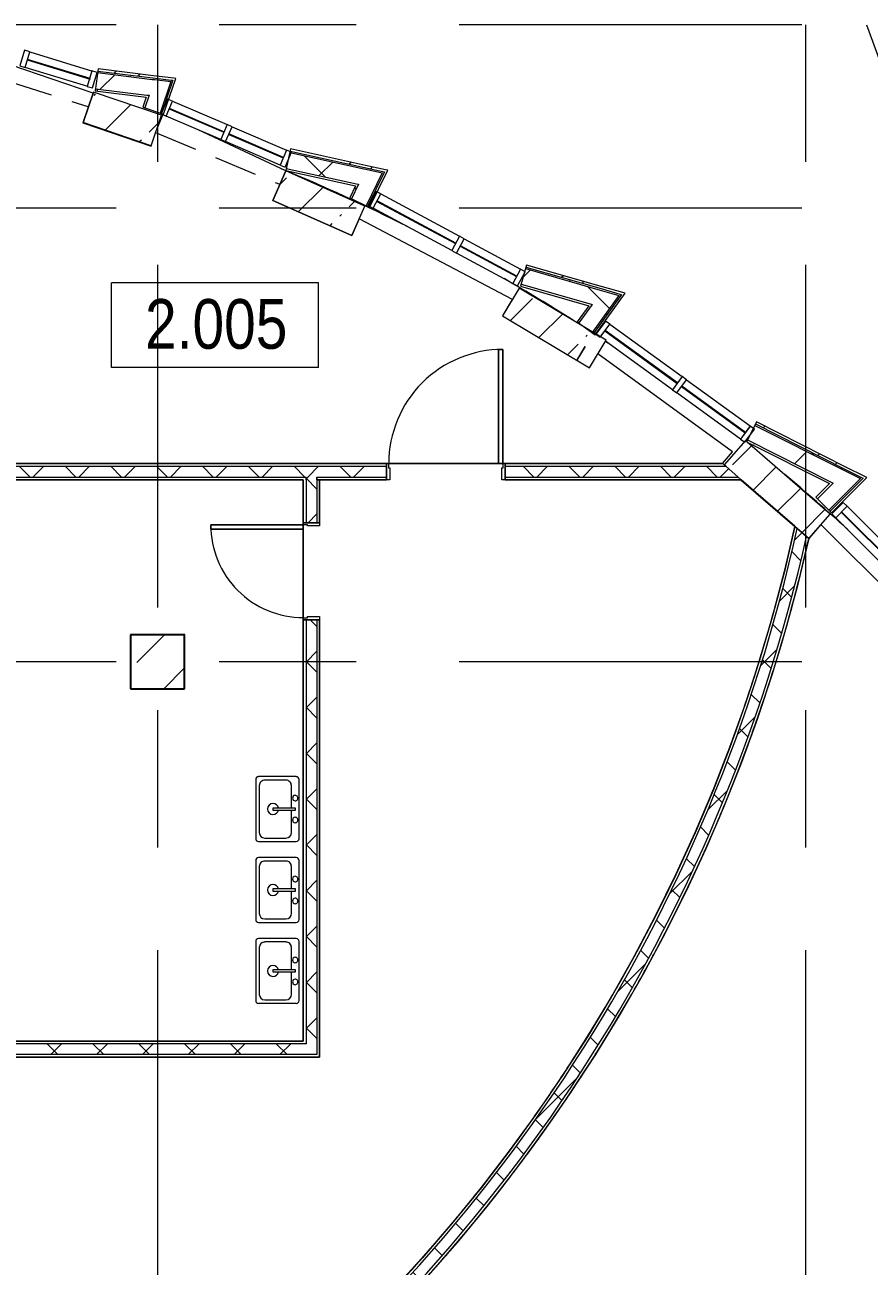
# Model space of a CAD drawing. Header units: millimetres. Extents: x 48966 to 155647, y -43515 to 30475.
# Drawn here: x 121702 to 129522, y 13917 to 25417 of the extents above; entities that cross this region are included whole.
import ezdxf

# ---------------------------------------------------------------- set-up
doc = ezdxf.new("R2010")
doc.units = ezdxf.units.MM
doc.linetypes.add('IMPORT-01 Штриховая _2 мм_', pattern=[600, 400, -200])
doc.linetypes.add('Осевые', pattern=[6350, 1270, -952.5, 3175, -952.5])
for name, color, linetype, lineweight in [('_Разделитель помещений_', 7, 'IMPORT-01 Штриховая _2 мм_', 9), ('Двери', 7, 'Continuous', 9), ('Импосты витража', 7, 'Continuous', 9), ('Импосты витража-1', 7, 'Continuous', 18), ('Каркас_Импост', 7, 'Continuous', 9), ('Колонны', 7, 'Continuous', 9), ('Колонны-1', 7, 'Continuous', 25), ('Марки помещений', 7, 'Continuous', 9), ('Общие ребра', 7, 'Continuous', 9), ('Оси-2', 7, 'Осевые', 9), ('Панель', 7, 'Continuous', 9), ('Перекрытия', 7, 'Continuous', 9), ('Сантехнические приборы', 7, 'Continuous', 9), ('Стены-1', 7, 'Continuous', 18), ('Штриховка разреза-2', 7, 'Continuous', 9)]:
    doc.layers.add(name, color=color, linetype=linetype, lineweight=lineweight)
doc.styles.add('Arial Narrow_1', font='Arial Narrow.ttf', dxfattribs={"height": 460})
pattern_1 = [(45, (0, 0), (-212.132, 212.132), []), (135, (0, 0), (-212.132, -212.132), [])]
pattern_2 = [(45, (0, 0), (-502.8943, 502.8943), []), (45, (0, 762), (-502.8943, 502.8943), [])]
pattern_3 = [(0, (0, 0), (812.8, 203.2), [67.056, -542.544, 67.056, -542.544, -3251.2]), (0, (0, 0), (812.8, 203.2), [-1219.2, 67.056, -1152.144, 67.056, -542.544, -1422.4]), (0, (0, 0), (812.8, 203.2), [-3048, 67.056, -339.344, 67.056, -948.944]), (120, (304.8, 101.6), (-582.37636, 602.30545), [67.056, -542.544, 67.056, -542.544, -3251.2]), (120, (304.8, 101.6), (-582.37636, 602.30545), [-1219.2, 67.056, -1152.144, 67.056, -542.544, -1422.4]), (120, (304.8, 101.6), (-582.37636, 602.30545), [-3048, 67.056, -339.344, 67.056, -948.944]), (240, (406.4, 508), (-230.42364, -805.50545), [67.056, -542.544, 67.056, -542.544, -3251.2]), (240, (406.4, 508), (-230.42364, -805.50545), [-1219.2, 67.056, -1152.144, 67.056, -542.544, -1422.4]), (240, (406.4, 508), (-230.42364, -805.50545), [-3048, 67.056, -339.344, 67.056, -948.944])]
pattern_4 = [(45, (0, 0), (-707.107, 707.107), []), (135, (0, 0), (-707.107, -707.107), [])]
pattern_5 = [(45, (0, 0), (-424.264, 424.264), [600, -100, 20, -100]), (45, (0, 424), (-424.264, 424.264), [])]

# ---------------------------------------------------------------- blocks, each defined once
blk = doc.blocks.new('Колонна 66 - Колонна 40-55-770982-План 2-го этажа на отм_ 0_000')
at = {"layer": 'Колонны'}
h = blk.add_hatch(dxfattribs=at)
h.set_pattern_fill('FP_4', color=256, style=0, pattern_type=2)
h.set_pattern_definition([(45, (0, 0), (-493.914, 493.914), []), (45, (493.9, 0), (-493.914, 493.914), [873.125, -174.625, 6.706, -167.919])])
h.paths.add_polyline_path([(122682, 19267), (123182, 19267), (123182, 19767), (122682, 19767)], flags=0)
at = {"layer": 'Колонны-1'}
for p, q in [((123182, 19767), (122682, 19767)), ((122682, 19767), (122682, 19267)), ((123182, 19267), (123182, 19767)), ((122682, 19267), (123182, 19267))]:
    blk.add_line(p, q, dxfattribs=at)
blk = doc.blocks.new('Прямоугольный импост - Прямоугольный черный-8339248-План 2-го этажа на отм_ 0_000')
at = {"layer": 'Импосты витража-1'}
for p, q in [((-50, 75), (0, 75)), ((-50, -75), (-50, 75)), ((0, 75), (0, -75)), ((0, -75), (-50, -75))]:
    blk.add_line(p, q, dxfattribs=at)
blk = doc.blocks.new('Прямоугольный импост - Прямоугольный черный-8339210-План 2-го этажа на отм_ 0_000')
at = {"layer": 'Импосты витража-1'}
for p, q in [((0, 75), (-50, 75)), ((-50, 75), (-50, -75)), ((0, -75), (0, 75)), ((-50, -75), (0, -75))]:
    blk.add_line(p, q, dxfattribs=at)
blk = doc.blocks.new('Прямоугольный импост - Прямоугольный черный-8339306-План 2-го этажа на отм_ 0_000')
at = {"layer": 'Импосты витража'}
for p, q in [((127035, 22526), (127120, 22644)), ((127120, 22644), (127789, 22158)), ((127701, 22036), (127081, 22487)), ((127789, 22158), (127701, 22036))]:
    blk.add_line(p, q, dxfattribs=at)
blk = doc.blocks.new('Прямоугольный импост - Прямоугольный черный-8339318-План 2-го этажа на отм_ 0_000')
at = {"layer": 'Импосты витража'}
for p, q in [((127742, 22007), (127830, 22128)), ((127830, 22128), (128419, 21701)), ((128331, 21579), (127742, 22007)), ((128419, 21701), (128331, 21579))]:
    blk.add_line(p, q, dxfattribs=at)
blk = doc.blocks.new('Прямоугольный импост - Прямоугольный черный-8339176-План 2-го этажа на отм_ 0_000')
at = {"layer": 'Импосты витража-1'}
for p, q in [((-25, 75), (25, 75)), ((-25, -75), (-25, 75)), ((25, 75), (25, -75)), ((25, -75), (-25, -75))]:
    blk.add_line(p, q, dxfattribs=at)
blk = doc.blocks.new('Прямоугольный импост - Прямоугольный черный-V1-План 2-го этажа на отм_ 0_000')
at = {"layer": 'Импосты витража'}
for p, q in [((124928, 23718), (124999, 23850)), ((124999, 23850), (125727, 23458)), ((125656, 23326), (124928, 23718)), ((125727, 23458), (125656, 23326))]:
    blk.add_line(p, q, dxfattribs=at)
blk = doc.blocks.new('Прямоугольный импост - Прямоугольный черный-8339329-План 2-го этажа на отм_ 0_000')
at = {"layer": 'Импосты витража'}
for p, q in [((125700, 23303), (125771, 23435)), ((125771, 23435), (126294, 23154)), ((126223, 23022), (125700, 23303)), ((126294, 23154), (126223, 23022))]:
    blk.add_line(p, q, dxfattribs=at)
blk = doc.blocks.new('Прямоугольный импост - Прямоугольный черный-8339340-План 2-го этажа на отм_ 0_000')
at = {"layer": 'Импосты витража-1'}
for p, q in [((-50, 75), (0, 75)), ((-50, -75), (-50, 75)), ((0, 75), (0, -75)), ((0, -75), (-50, -75))]:
    blk.add_line(p, q, dxfattribs=at)
blk = doc.blocks.new('Прямоугольный импост - Прямоугольный черный-8339331-План 2-го этажа на отм_ 0_000')
at = {"layer": 'Импосты витража'}
for p, q in [((123011, 24572), (123070, 24710)), ((123070, 24710), (123575, 24493)), ((123516, 24355), (123011, 24572)), ((123575, 24493), (123516, 24355))]:
    blk.add_line(p, q, dxfattribs=at)
blk = doc.blocks.new('Прямоугольный импост - Прямоугольный черный-V2-План 2-го этажа на отм_ 0_000')
at = {"layer": 'Импосты витража'}
for p, q in [((123562, 24335), (123621, 24473)), ((123621, 24473), (124127, 24256)), ((124067, 24118), (123562, 24335))]:
    blk.add_line(p, q, dxfattribs=at)
blk = doc.blocks.new('Прямоугольный импост - Прямоугольный черный-V3-План 2-го этажа на отм_ 0_000')
at = {"layer": 'Импосты витража'}
for p, q in [((121704, 25023), (121748, 25167)), ((121748, 25167), (122329, 24989)), ((122286, 24845), (121704, 25023))]:
    blk.add_line(p, q, dxfattribs=at)
blk = doc.blocks.new('Дверь - Однопольная - ДВ11_21х9-6240617-План 2-го этажа на отм_ 0_000')
at = {"layer": 'Двери'}
for p, q in [((-429, -75), (-389, -75)), ((-429, -933), (-429, -75)), ((-389, -75), (-389, -933)), ((-389, -933), (-429, -933))]:
    blk.add_line(p, q, dxfattribs=at)
blk.add_arc((-429, -75), 858, 270, 0, dxfattribs=at)
at = {"layer": 'Каркас_Импост'}
for p, q in [((-450, 75), (-420, 75)), ((-450, -75), (-450, 75)), ((-420, 75), (-420, -35)), ((420, 75), (450, 75)), ((420, -35), (420, 75)), ((450, 75), (450, -75)), ((-430, -75), (-450, -75)), ((-430, -35), (-430, -75)), ((-420, -35), (-430, -35)), ((430, -35), (420, -35)), ((430, -75), (430, -35)), ((450, -75), (430, -75))]:
    blk.add_line(p, q, dxfattribs=at)
at = {"layer": 'Панель'}
for p, q in [((-389, -75), (-429, -75)), ((-429, -75), (-429, -933)), ((-389, -933), (-389, -75)), ((-429, -933), (-389, -933))]:
    blk.add_line(p, q, dxfattribs=at)
blk = doc.blocks.new('Дверь - Однопольная - ДВ2__21х11-6251167-План 2-го этажа на отм_ 0_000')
at = {"layer": 'Двери'}
for p, q in [((-529, -75), (-489, -75)), ((-529, -1133), (-529, -75)), ((-489, -75), (-489, -1133)), ((-489, -1133), (-529, -1133))]:
    blk.add_line(p, q, dxfattribs=at)
blk.add_arc((-529, -75), 1058, 270, 0, dxfattribs=at)
at = {"layer": 'Каркас_Импост'}
for p, q in [((-550, 75), (-520, 75)), ((-550, -75), (-550, 75)), ((-520, 75), (-520, -35)), ((520, 75), (550, 75)), ((520, -35), (520, 75)), ((550, 75), (550, -75)), ((-530, -75), (-550, -75)), ((-530, -35), (-530, -75)), ((-520, -35), (-530, -35)), ((530, -35), (520, -35)), ((530, -75), (530, -35)), ((550, -75), (530, -75))]:
    blk.add_line(p, q, dxfattribs=at)
at = {"layer": 'Панель'}
for p, q in [((-489, -75), (-529, -75)), ((-529, -75), (-529, -1133)), ((-489, -1133), (-489, -75)), ((-529, -1133), (-489, -1133))]:
    blk.add_line(p, q, dxfattribs=at)
blk = doc.blocks.new('Раковина-Одиночная-2D - 600 x 400 мм-5036550-План 2-го этажа на отм_ 0_000')
at = {"layer": 'Сантехнические приборы'}
for p, q in [((32, 490), (32, 140)), ((32, 490), (32, 140)), ((606, 515), (57, 515)), ((606, 515), (57, 515)), ((549, 483), (114, 483)), ((632, 140), (632, 490)), ((632, 140), (632, 490)), ((63, 432), (63, 236)), ((341, 356), (322, 356)), ((322, 356), (322, 147)), ((341, 147), (341, 356)), ((600, 236), (600, 432)), ((57, 115), (606, 115)), ((57, 115), (606, 115)), ((114, 185), (322, 185)), ((322, 147), (341, 147)), ((341, 185), (549, 185)), ((132, 75), (692, 75))]:
    blk.add_line(p, q, dxfattribs=at)
for centre, radius, start, end in [((57, 490), 25.4, 90, 180), ((57, 490), 25.4, 90, 180), ((114, 432), 50.8, 90, 180), ((549, 432), 50.8, 360, 90), ((606, 490), 25.4, 0, 90), ((606, 490), 25.4, 360, 90), ((332, 356), 50.8, 360, 180), ((332, 356), 50.8, 180, 259.1931), ((332, 356), 50.8, 280.8069, 0), ((114, 236), 50.8, 180, 270), ((549, 236), 50.8, 270, 0), ((57, 140), 25.4, 180, 270), ((57, 140), 25.4, 180, 270), ((230, 150), 25.4, 360, 180), ((230, 150), 25.4, 180, 360), ((433, 150), 25.4, 360, 180), ((433, 150), 25.4, 180, 360), ((606, 140), 25.4, 270, 360), ((606, 140), 25.4, 270, 0)]:
    blk.add_arc(centre, radius, start, end, dxfattribs=at)
blk = doc.blocks.new('Марка помещения_Р - Марка помещения-4575829-План 2-го этажа на отм_ 0_000')
at = {"layer": 'Марки помещений'}
for p, q in [((-4.79375, -1.95625), (-4.79375, 1.95625)), ((4.79375, 1.95625), (-4.79375, 1.95625)), ((4.79375, -1.95625), (4.79375, 1.95625)), ((4.79375, -1.95625), (-4.79375, -1.95625))]:
    blk.add_line(p, q, dxfattribs=at)

msp = doc.modelspace()

# ---------------------------------------------------------------- hatches: boundary and pattern name
at = {"layer": 'Штриховка разреза-2'}
h = msp.add_hatch(dxfattribs=at)
h.set_pattern_fill('FP_33', color=256, style=0, pattern_type=2)
h.set_pattern_definition(pattern_4)
h.paths.add_polyline_path([(122852.4, 24764.3), (122901.8, 24909.4), (122375.7, 24974), (122357.5, 24825.1), (122832.1, 24766.8)], flags=0)
h = msp.add_hatch(dxfattribs=at)
h.set_pattern_fill('FP_32', color=256, style=0, pattern_type=2)
h.set_pattern_definition(pattern_3)
h.paths.add_polyline_path([(123053.9, 24890.7), (123058.9, 24905.2), (122377.6, 24988.9), (122375.7, 24974), (122901.8, 24909.4)], flags=0)
h = msp.add_hatch(dxfattribs=at)
h.set_pattern_fill('FP_2', color=256, style=0, pattern_type=2)
h.set_pattern_definition(pattern_2)
h.paths.add_polyline_path([(123074.1, 24903.4), (123080.7, 24922.7), (122380, 25008.7), (122377.6, 24988.9), (123058.9, 24905.2)], flags=0)
h = msp.add_hatch(dxfattribs=at)
h.set_pattern_fill('FP_1', color=256, style=0, pattern_type=2)
h.set_pattern_definition(pattern_5)
h.paths.add_polyline_path([(122871.2, 24296.8), (122967.9, 24580.8), (122339.6, 24794.8), (122242.9, 24510.9)], flags=0)
h = msp.add_hatch(dxfattribs=at)
h.set_pattern_fill('FP_32', color=256, style=0, pattern_type=2)
h.set_pattern_definition(pattern_3)
h.paths.add_polyline_path([(122825.5, 24747.5), (122832.1, 24766.8), (122357.5, 24825.1), (122355, 24805.3)], flags=0)
h = msp.add_hatch(dxfattribs=at)
h.set_pattern_fill('FP_2', color=256, style=0, pattern_type=2)
h.set_pattern_definition(pattern_2)
h.paths.add_polyline_path([(125034.2, 24055.9), (125043.2, 24074.4), (124163.6, 24267.6), (124159.3, 24248), (125019.1, 24059.2)], flags=0)
h = msp.add_hatch(dxfattribs=at)
h.set_pattern_fill('FP_33', color=256, style=0, pattern_type=2)
h.set_pattern_definition(pattern_4)
h.paths.add_polyline_path([(124793.9, 23939.7), (124861.6, 24078.4), (124156.1, 24233.4), (124123.9, 24086.9), (124773.8, 23944.1)], flags=0)
h = msp.add_hatch(dxfattribs=at)
h.set_pattern_fill('FP_1', color=256, style=0, pattern_type=2)
h.set_pattern_definition(pattern_5)
h.paths.add_polyline_path([(124729.3, 23464.4), (124851.3, 23738.5), (124120.5, 24063.9), (123998.5, 23789.8)], flags=0)
h = msp.add_hatch(dxfattribs=at)
h.set_pattern_fill('FP_32', color=256, style=0, pattern_type=2)
h.set_pattern_definition(pattern_3)
h.paths.add_polyline_path([(124728.9, 23806.4), (124793.9, 23939.7), (124773.8, 23944.1), (124710.9, 23815.1)], flags=0)
h = msp.add_hatch(dxfattribs=at)
h.set_pattern_fill('FP_33', color=256, style=0, pattern_type=2)
h.set_pattern_definition(pattern_4)
h.paths.add_polyline_path([(126957.7, 22825.1), (127051.5, 22954.2), (126339.1, 23158.5), (126297.8, 23014.3), (126937.2, 22831)], flags=0)
h = msp.add_hatch(dxfattribs=at)
h.set_pattern_fill('FP_32', color=256, style=0, pattern_type=2)
h.set_pattern_definition(pattern_3)
h.paths.add_polyline_path([(127204.9, 22910.2), (127214.3, 22923.1), (126343.3, 23172.9), (126339.1, 23158.5), (127091, 22942.9)], flags=0)
h = msp.add_hatch(dxfattribs=at)
h.set_pattern_fill('FP_2', color=256, style=0, pattern_type=2)
h.set_pattern_definition(pattern_2)
h.paths.add_polyline_path([(127229.7, 22918.7), (127242.2, 22936), (126348.8, 23192.1), (126343.3, 23172.9), (127214.3, 22923.1)], flags=0)
h = msp.add_hatch(dxfattribs=at)
h.set_pattern_fill('FP_1', color=256, style=0, pattern_type=2)
h.set_pattern_definition(pattern_5)
h.paths.add_polyline_path([(126931.4, 22238.6), (127085.9, 22495.7), (126282, 22978.7), (126127.5, 22721.6), (126827.3, 22301.1)], flags=0)
h = msp.add_hatch(dxfattribs=at)
h.set_pattern_fill('FP_33', color=256, style=0, pattern_type=2)
h.set_pattern_definition(pattern_4)
h.paths.add_polyline_path([(126955.7, 22567.1), (127204.9, 22910.2), (127051.5, 22954.2), (126834.3, 22655.3)], flags=0)
h = msp.add_hatch(dxfattribs=at)
h.set_pattern_fill('FP_2', color=256, style=0, pattern_type=2)
h.set_pattern_definition(pattern_2)
h.paths.add_polyline_path([(129465.9, 21216.8), (129480.8, 21231.7), (128479.5, 21737.8), (128470.5, 21719.9), (129451.8, 21223.9)], flags=0)
h = msp.add_hatch(dxfattribs=at)
h.set_pattern_fill('FP_33', color=256, style=0, pattern_type=2)
h.set_pattern_definition(pattern_4)
h.paths.add_polyline_path([(129188.1, 21172.3), (129299.8, 21284), (128463.7, 21706.5), (128396.1, 21572.7), (129169.3, 21181.8)], flags=0)
h = msp.add_hatch(dxfattribs=at)
h.set_pattern_fill('FP_32', color=256, style=0, pattern_type=2)
h.set_pattern_definition(pattern_3)
h.paths.add_polyline_path([(129440.7, 21212.8), (129451.8, 21223.9), (128470.5, 21719.9), (128463.7, 21706.5), (129299.8, 21284)], flags=0)
h = msp.add_hatch(dxfattribs=at)
h.set_pattern_fill('FP_1', color=256, style=0, pattern_type=2)
h.set_pattern_definition(pattern_5)
h.paths.add_polyline_path([(128963.5, 20658.3), (129160.3, 20884.7), (128375.5, 21566.9), (128178.7, 21340.5), (128738.8, 20853.6)], flags=0)
h = msp.add_hatch(dxfattribs=at)
h.set_pattern_fill('FP_32', color=256, style=0, pattern_type=2)
h.set_pattern_definition(pattern_3)
h.paths.add_polyline_path([(129154.4, 21167), (129169.3, 21181.8), (128396.1, 21572.7), (128387.8, 21556.2), (128392.7, 21552), (128738.8, 21377.1)], flags=0)
h = msp.add_hatch(dxfattribs=at)
h.set_pattern_fill('FP_3', color=256, style=0, pattern_type=2)
h.set_pattern_definition(pattern_1)
h.paths.add_polyline_path([(128309.1, 21227.1), (128194.1, 21327.1), (126151.6, 21327.1), (126151.6, 21227.1), (127091, 21227.1)], flags=0)
h.paths.add_polyline_path([(120431.6, 21227.1), (125051.6, 21227.1), (125051.6, 21327.1), (120344.1, 21327.1), (120344.1, 21227.1)], flags=0)
h = msp.add_hatch(dxfattribs=at)
h.set_pattern_fill('FP_3', color=256, style=0, pattern_type=2)
h.set_pattern_definition(pattern_1)
h.paths.add_polyline_path([(124306.6, 15977.1), (124406.6, 15977.1), (124406.6, 19904.7), (124306.6, 19904.7), (124306.6, 16002.1)], flags=0)
h.paths.add_polyline_path([(124406.6, 20804.7), (124406.6, 21227.1), (124306.6, 21227.1), (124306.6, 20804.7)], flags=0)
h = msp.add_hatch(dxfattribs=at)
h.set_pattern_fill('FP_3', color=256, style=0, pattern_type=2)
h.set_pattern_definition(pattern_1)
h.paths.add_polyline_path([(123167.5, 11797.8), (123511.5, 12060.3), (123847.8, 12332.6), (124176.3, 12614.4), (124496.6, 12905.4), (124808.5, 13205.4), (125111.7, 13514.2), (125443.3, 13874.2), (125717, 14188.6), (125966.7, 14490.7), (126267.1, 14878.8), (126489, 15180.8), (126735.2, 15536.7), (126971.1, 15899.5), (127196.6, 16268.8), (127411.5, 16644.5), (127645.4, 17085.9), (127808.7, 17413.4), (127990.7, 17806), (128177.8, 18244.9), (128320.8, 18606), (128468.6, 19012.8), (128604.7, 19423.6), (128738.8, 19874.1), (128841.5, 20256), (128942.1, 20676.9), (128856.2, 20751.5), (128738.8, 20261), (128646.4, 19913.3), (128523.6, 19499.1), (128388.9, 19088.5), (128242.6, 18682), (128069.7, 18244.9), (127914.9, 17881.6), (127734.5, 17489.9), (127533.7, 17085.9), (127339.7, 16721.3), (127091, 16288.3), (126901.5, 15976.6), (126666.6, 15614), (126421.4, 15258.2), (126166.1, 14909.6), (125900.9, 14568.5), (125585.4, 14188.6), (125341.8, 13909.8), (125048.3, 13592.7), (124745.8, 13284.1), (124434.6, 12984.4), (124115, 12693.7), (123787.1, 12412.2), (123451.4, 12140.3), (123107.9, 11878.1), (123113.4, 11870.7)], flags=0)
h = msp.add_hatch(dxfattribs=at)
h.set_pattern_fill('FP_3', color=256, style=0, pattern_type=2)
h.set_pattern_definition(pattern_1)
h.paths.add_polyline_path([(123795.5, 15877.1), (124406.6, 15877.1), (124406.6, 15977.1), (114081.6, 15977.1), (114081.6, 15877.1), (122147.8, 15877.1)], flags=0)
h.paths.add_polyline_path([(113181.6, 15877.1), (113181.6, 15977.1), (112396.6, 15977.1), (112396.6, 15877.1)], flags=0)
h.paths.add_polyline_path([(110613.6, 15877.1), (111296.6, 15877.1), (111296.6, 15977.1), (109857.6, 15977.1), (109857.6, 15877.1)], flags=0)
h.paths.add_polyline_path([(108757.6, 15877.1), (108757.6, 15977.1), (108482.6, 15977.1), (108482.6, 15877.1)], flags=0)

# ---------------------------------------------------------------- linework, layer by layer
at = {"layer": '_Разделитель помещений_'}
for p, q in [((120993.8, 25070.3), (122285.3, 24661.4)), ((122913.3, 24420.4), (124064.1, 23939.7))]:
    msp.add_line(p, q, dxfattribs=at)
at = {"layer": 'Общие ребра'}
for p, q in [((122375.7, 24974), (122881.5, 24911.9)), ((122377.6, 24988.9), (122886.5, 24926.4)), ((122881.5, 24911.9), (122901.8, 24909.4)), ((122886.5, 24926.4), (123058.9, 24905.2)), ((122901.8, 24909.4), (123053.9, 24890.7)), ((123053.9, 24890.7), (122954.9, 24600)), ((123074.1, 24903.4), (122969.1, 24595.2)), ((123058.9, 24905.2), (123074.1, 24903.4)), ((122357.5, 24825.1), (122832.1, 24766.8)), ((122852.4, 24764.3), (122812.9, 24648.4)), ((122832.1, 24766.8), (122852.4, 24764.3)), ((124156.1, 24233.4), (124841.5, 24082.9)), ((124159.3, 24248), (124848.2, 24096.7)), ((124120.5, 24063.9), (123998.5, 23789.8)), ((124123.9, 24086.9), (124773.8, 23944.1)), ((124841.5, 24082.9), (124861.6, 24078.4)), ((124848.2, 24096.7), (125019.1, 24059.2)), ((124861.6, 24078.4), (125012.3, 24045.3)), ((125012.3, 24045.3), (124863.7, 23740.6)), ((125034.2, 24055.9), (124877.2, 23734)), ((125019.1, 24059.2), (125034.2, 24055.9)), ((124793.9, 23939.7), (124728.9, 23806.4)), ((124773.8, 23944.1), (124793.9, 23939.7)), ((123998.5, 23789.8), (124729.3, 23464.4)), ((124729.3, 23464.4), (124851.3, 23738.5)), ((126339.1, 23158.5), (127031, 22960.1)), ((126343.3, 23172.9), (127040.4, 22973)), ((126297.8, 23014.3), (126937.2, 22831)), ((126282, 22978.7), (126127.5, 22721.6)), ((127204.9, 22910.2), (126955.7, 22567.1)), ((127229.7, 22918.7), (126967.8, 22558.3)), ((127031, 22960.1), (127051.5, 22954.2)), ((127040.4, 22973), (127214.3, 22923.1)), ((127051.5, 22954.2), (127204.9, 22910.2)), ((127214.3, 22923.1), (127229.7, 22918.7)), ((126957.7, 22825.1), (126834.3, 22655.3)), ((126937.2, 22831), (126957.7, 22825.1)), ((128463.7, 21706.5), (129281, 21293.5)), ((128470.5, 21719.9), (129292.1, 21304.7)), ((128387.8, 21556.2), (128392.7, 21552)), ((128392.7, 21552), (128387.8, 21556.2)), ((128396.1, 21572.7), (129169.3, 21181.8)), ((120431.6, 21327.1), (125051.6, 21327.1)), ((125051.6, 21352.1), (120433.6, 21352.1)), ((128165.3, 21352.1), (126151.6, 21352.1)), ((126151.6, 21327.1), (128194.1, 21327.1)), ((128194.1, 21327.1), (128178.7, 21340.5)), ((128309.1, 21227.1), (128194.1, 21327.1)), ((129281, 21293.5), (129299.8, 21284)), ((129292.1, 21304.7), (129451.8, 21223.9)), ((129299.8, 21284), (129440.7, 21212.8)), ((120431.6, 21227.1), (124306.6, 21227.1)), ((124281.6, 21202.1), (124281.6, 20804.7)), ((124306.6, 21202.1), (124306.6, 21227.1)), ((124306.6, 21202.1), (124306.6, 21227.1)), ((124306.6, 21202.1), (124306.6, 20804.7)), ((124406.6, 21202.1), (124406.6, 21227.1)), ((124406.6, 21227.1), (124406.6, 21202.1)), ((124406.6, 21227.1), (125051.6, 21227.1)), ((124431.6, 21202.1), (124406.6, 21202.1)), ((124406.6, 21202.1), (124406.6, 20804.7)), ((124406.6, 21202.1), (124431.6, 21202.1)), ((124431.6, 21202.1), (125051.6, 21202.1)), ((124431.6, 20804.7), (124431.6, 21200.1)), ((126151.6, 21227.1), (128309.1, 21227.1)), ((126151.6, 21202.1), (128334.8, 21202.1)), ((128337.9, 21202.1), (128309.1, 21227.1)), ((129188.1, 21172.3), (129042.4, 21026.6)), ((129440.7, 21212.8), (129148.5, 20920.6)), ((129465.9, 21216.8), (129159.1, 20910)), ((129169.3, 21181.8), (129188.1, 21172.3)), ((129451.8, 21223.9), (129465.9, 21216.8)), ((124281.6, 19904.7), (124281.6, 16004.1)), ((124306.6, 19904.7), (124306.6, 16002.1)), ((124406.6, 19904.7), (124406.6, 16002.1)), ((124431.6, 16002.1), (124431.6, 19904.7)), ((124306.6, 16002.1), (124306.6, 15977.1)), ((124406.6, 16002.1), (124406.6, 15977.1)), ((124431.6, 15877.1), (124431.6, 16002.1)), ((124406.6, 15877.1), (114081.6, 15877.1)), ((124306.6, 15977.1), (120419.1, 15977.1)), ((124406.6, 15977.1), (124406.6, 15877.1))]:
    msp.add_line(p, q, dxfattribs=at)
at = {"layer": 'Общие ребра', "flags": 128}
msp.add_lwpolyline([(128834.7, 20770.2), (128737.4, 20354.2), (128628.2, 19941), (128507.4, 19531.2), (128375, 19124.9), (128231.1, 18722.6), (128075.9, 18324.5), (127909.4, 17931), (127731.8, 17542.3), (127543.2, 17158.9), (127343.9, 16780.9), (127133.9, 16408.8), (126913.4, 16042.8), (126682.6, 15683.2), (126441.7, 15330.3), (126190.9, 14984.3), (125930.4, 14645.6), (125660.3, 14314.5), (125381, 13991.2), (125092.6, 13675.9)], dxfattribs=at)
at = {"layer": 'Общие ребра'}
for radius, start, end in [(15077.2, 306.53955, 347.58954), (15052.2, 306.97804, 347.64142), (15177.2, 306.53955, 347.38401)]:
    msp.add_arc((114131.3, 23991.8), radius, start, end, dxfattribs=at)
at = {"layer": 'Оси-2'}
for p, q in [((150171.6, 25417.1), (50565.6, 25417.1)), ((122931.6, 25417.1), (122931.6, -41737.8)), ((128931.6, 25417.1), (128931.6, -41737.8)), ((129498.1, 25417.1), (153940.5, -41737.8)), ((150171.6, 23717.1), (50565.6, 23717.1)), ((150171.6, 19517.1), (50565.6, 19517.1))]:
    msp.add_line(p, q, dxfattribs=at)
at = {"layer": 'Перекрытия'}
for p, q in [((122336.1, 24784.3), (121040.3, 25225.8)), ((122242.9, 24510.9), (122336.1, 24784.3)), ((122861.6, 24300.1), (122242.9, 24510.9)), ((122980.6, 24584.9), (122919.6, 24438.8)), ((122943, 24507.7), (122947.6, 24506.2)), ((124120.5, 24063.9), (123307.1, 24444.6)), ((123998.5, 23789.8), (124120.5, 24063.9)), ((124729.3, 23464.4), (123998.5, 23789.8)), ((124798.3, 23619.4), (124729.3, 23464.4)), ((126218.7, 22873.3), (124798.3, 23619.4)), ((126131.5, 22728.2), (126218.7, 22873.3)), ((127080.9, 22487.1), (127103.3, 22472.3)), ((128257.4, 21461.9), (127009.5, 22368.5)), ((128164.9, 21352.1), (128257.4, 21461.9)), ((120431.6, 21352.1), (128164.9, 21352.1)), ((126151.6, 21352.1), (125051.6, 21352.1)), ((125051.6, 21352.1), (125051.6, 21202.1)), ((126151.6, 21202.1), (126151.6, 21352.1)), ((124281.6, 21202.1), (120116.6, 21202.1)), ((124281.6, 16002.1), (124281.6, 21202.1)), ((125051.6, 21202.1), (124431.6, 21202.1)), ((124431.6, 21202.1), (124431.6, 20804.7)), ((128337.9, 21202.1), (126151.6, 21202.1)), ((128834.7, 20770.2), (128337.9, 21202.1)), ((124431.6, 20804.7), (124281.6, 20804.7)), ((124281.6, 20804.7), (124281.6, 19904.7)), ((129076.1, 20787.8), (128963.5, 20658.3)), ((130361, 19502.9), (129076.1, 20787.8)), ((124281.6, 19904.7), (124431.6, 19904.7)), ((124431.6, 19904.7), (124431.6, 15852.1)), ((122681.6, 19267.1), (122681.6, 19767.1)), ((122681.6, 19767.1), (123181.6, 19767.1)), ((123181.6, 19767.1), (123181.6, 19267.1)), ((123181.6, 19267.1), (122681.6, 19267.1)), ((120431.6, 16002.1), (124281.6, 16002.1)), ((124431.6, 15852.1), (114081.6, 15852.1))]:
    msp.add_line(p, q, dxfattribs=at)
for centre, radius, start, end in [((117110.1, 7363), 18115, 63.31069, 67.3796), ((117110.1, 7363), 18115, 57.73843, 60.09307), ((117110.1, 7363), 18115, 47.60734, 50.05784), ((114131.3, 23991.8), 15052.2, 346.01488, 347.64142), ((114131.3, 23991.8), 15202.2, 345.70123, 347.33311), ((114131.3, 23991.8), 15052.2, 344.38835, 346.01488), ((114131.3, 23991.8), 15202.2, 344.06935, 345.70031), ((114131.3, 23991.8), 15052.2, 342.76181, 344.38835), ((114131.3, 23991.8), 15202.2, 342.43747, 344.06847), ((114131.3, 23991.8), 15052.2, 341.13528, 342.76181), ((114131.3, 23991.8), 15202.2, 340.80559, 342.43417), ((114131.3, 23991.8), 15052.2, 339.50874, 341.13528), ((114131.3, 23991.8), 15202.2, 339.17371, 340.80478), ((114131.3, 23991.8), 15052.2, 337.88221, 339.50874), ((114131.3, 23991.8), 15202.2, 337.54183, 339.17294), ((114131.3, 23991.8), 15052.2, 336.25567, 337.88221), ((114131.3, 23991.8), 15202.2, 335.90995, 337.5411), ((114131.3, 23991.8), 15052.2, 334.62914, 336.25567), ((114131.3, 23991.8), 15202.2, 334.27807, 335.90926), ((114131.3, 23991.8), 15052.2, 333.0026, 334.62914), ((114131.3, 23991.8), 15202.2, 332.64619, 334.27742), ((114131.3, 23991.8), 15052.2, 331.37607, 333.0026), ((114131.3, 23991.8), 15202.2, 331.01431, 332.64557), ((114131.3, 23991.8), 15052.2, 329.74953, 331.37607), ((114131.3, 23991.8), 15202.2, 329.38243, 331.01373), ((114131.3, 23991.8), 15052.2, 328.123, 329.74953), ((114131.3, 23991.8), 15202.2, 327.75055, 329.38189), ((114131.3, 23991.8), 15052.2, 326.49646, 328.123), ((114131.3, 23991.8), 15202.2, 326.11867, 327.75005), ((114131.3, 23991.8), 15052.2, 324.86993, 326.49646), ((114131.3, 23991.8), 15202.2, 324.48679, 326.1182), ((114131.3, 23991.8), 15052.2, 323.24339, 324.86993), ((114131.3, 23991.8), 15202.2, 322.85491, 324.48636), ((114131.3, 23991.8), 15052.2, 321.61686, 323.24339), ((114131.3, 23991.8), 15202.2, 321.22303, 322.85452), ((114131.3, 23991.8), 15052.2, 319.99032, 321.61686), ((114131.3, 23991.8), 15202.2, 319.59115, 321.22268), ((114131.3, 23991.8), 15052.2, 318.36379, 319.99032), ((114131.3, 23991.8), 15202.2, 317.95927, 319.59084), ((114131.3, 23991.8), 15052.2, 316.73725, 318.36379)]:
    msp.add_arc(centre, radius, start, end, dxfattribs=at)
at = {"layer": 'Стены-1'}
for p, q in [((121726.8, 25097.3), (121725.3, 25092.5)), ((121725.3, 25092.5), (122306.8, 24914.8)), ((122308.2, 24919.6), (121726.8, 25097.3)), ((122380, 25008.7), (122355, 24805.3)), ((122893.1, 24945.7), (122380, 25008.7)), ((122306.8, 24914.8), (122308.2, 24919.6)), ((123080.7, 24922.7), (122893.1, 24945.7)), ((122988, 24588.7), (123100.9, 24920.2)), ((123100.9, 24920.2), (123080.7, 24922.7)), ((122339.6, 24794.8), (122242.9, 24510.9)), ((122967.9, 24580.8), (122339.6, 24794.8)), ((122355, 24805.3), (122825.5, 24747.5)), ((122825.5, 24747.5), (122794, 24654.9)), ((122794, 24654.9), (122988, 24588.7)), ((123041.5, 24643.1), (123039.5, 24638.5)), ((123039.5, 24638.5), (123544.8, 24421.3)), ((123546.8, 24425.9), (123041.5, 24643.1)), ((122241, 24511.5), (122240.4, 24509.6)), ((122240.4, 24509.6), (122872.4, 24294.3)), ((122242.9, 24510.9), (122871.2, 24296.8)), ((122871.2, 24296.8), (122242.9, 24510.9)), ((122871.2, 24296.8), (122967.9, 24580.8)), ((123544.8, 24421.3), (123546.8, 24425.9)), ((123592.7, 24406.2), (123590.7, 24401.6)), ((123590.7, 24401.6), (124096, 24184.4)), ((124098, 24188.9), (123592.7, 24406.2)), ((122872.4, 24294.3), (122873.1, 24296.2)), ((124163.6, 24267.6), (124119.6, 24067.3)), ((124857.3, 24115.2), (124163.6, 24267.6)), ((124096, 24184.4), (124098, 24188.9)), ((124119.6, 24067.3), (124764.8, 23925.6)), ((124851.3, 23738.5), (124120.5, 24063.9)), ((125043.2, 24074.4), (124857.3, 24115.2)), ((124895.2, 23725.3), (125063.3, 24070)), ((125063.3, 24070), (125043.2, 24074.4)), ((124764.8, 23925.6), (124710.9, 23815.1)), ((124710.9, 23815.1), (124895.2, 23725.3)), ((124964.4, 23786.1), (124962.1, 23781.7)), ((124962.1, 23781.7), (125690.4, 23390.1)), ((125692.8, 23394.5), (124964.4, 23786.1)), ((125690.4, 23390.1), (125692.8, 23394.5)), ((125736.8, 23370.8), (125734.5, 23366.4)), ((125734.5, 23366.4), (126256.8, 23085.5)), ((126259.2, 23089.9), (125736.8, 23370.8)), ((126348.8, 23192.1), (126292.3, 22995.1)), ((127052.9, 22990.2), (126348.8, 23192.1)), ((126256.8, 23085.5), (126259.2, 23089.9)), ((127085.9, 22495.7), (126282, 22978.7)), ((126292.3, 22995.1), (126924.7, 22813.7)), ((126984, 22546.6), (127262.6, 22930.1)), ((127242.2, 22936), (127052.9, 22990.2)), ((127262.6, 22930.1), (127242.2, 22936)), ((126924.7, 22813.7), (126818.1, 22667)), ((126127.5, 22721.6), (126931.4, 22238.6)), ((126818.1, 22667), (126984, 22546.6)), ((127077.7, 22585.3), (127074.8, 22581.2)), ((127074.8, 22581.2), (127743.8, 22095.1)), ((127746.8, 22099.2), (127077.7, 22585.3)), ((126890.5, 22438.1), (126813.2, 22309.6)), ((126815, 22308.5), (126892.2, 22437.1)), ((126892.2, 22437.1), (126890.5, 22438.1)), ((126931.4, 22238.6), (127085.9, 22495.7)), ((127743.8, 22095.1), (127746.8, 22099.2)), ((127787.2, 22069.8), (127784.3, 22065.7)), ((127784.3, 22065.7), (128373.3, 21637.8)), ((128376.2, 21641.9), (127787.2, 22069.8)), ((128479.5, 21737.8), (128387.8, 21556.2)), ((129307, 21319.5), (128479.5, 21737.8)), ((128373.3, 21637.8), (128376.2, 21641.9)), ((128375.5, 21566.9), (128178.7, 21340.5)), ((128387.8, 21556.2), (128375.5, 21566.9)), ((128392.7, 21552), (129154.4, 21167)), ((129160.3, 20884.7), (128392.7, 21552)), ((125051.6, 21202.1), (125051.6, 21352.1)), ((126151.6, 21352.1), (126151.6, 21202.1)), ((128178.7, 21340.5), (128165.3, 21352.1)), ((129480.8, 21231.7), (129307, 21319.5)), ((120431.6, 21202.1), (124281.6, 21202.1)), ((124431.6, 21200.1), (124431.6, 21202.1)), ((128334.8, 21202.1), (128337.9, 21202.1)), ((128337.9, 21202.1), (128334.8, 21202.1)), ((128337.1, 21200.1), (128832.5, 20769.5)), ((128337.9, 21202.1), (128963.5, 20658.3)), ((128833, 20771.7), (128337.9, 21202.1)), ((129154.4, 21167), (129028.3, 21040.8)), ((129173.2, 20895.8), (129499.6, 21222.2)), ((129499.6, 21222.2), (129480.8, 21231.7)), ((129028.3, 21040.8), (129173.2, 20895.8)), ((128963.5, 20658.3), (129160.3, 20884.7)), ((129267.1, 20905.9), (129263.5, 20902.4)), ((129263.5, 20902.4), (129848.3, 20317.6)), ((129851.8, 20321.1), (129267.1, 20905.9)), ((124281.6, 20804.7), (124431.6, 20804.7)), ((128834.7, 20770.2), (128833, 20771.7)), ((128963.5, 20658.3), (128834.7, 20770.2)), ((128965.4, 20657.6), (128963.5, 20658)), ((124431.6, 19904.7), (124281.6, 19904.7)), ((123183.6, 19769.1), (122679.6, 19769.1)), ((122679.6, 19769.1), (122679.6, 19767.1)), ((122681.6, 19767.1), (123181.6, 19767.1)), ((123183.6, 19767.1), (123183.6, 19769.1)), ((124281.6, 16002.1), (120431.6, 16002.1)), ((124281.6, 16004.1), (124281.6, 16002.1)), ((124431.6, 15852.1), (124431.6, 15877.1)), ((120731.6, 15852.1), (124431.6, 15852.1))]:
    msp.add_line(p, q, dxfattribs=at)
at = {"layer": 'Стены-1', "flags": 128}
for points in [[(128832.5, 20769.5), (128735.1, 20353.6), (128626, 19940.6), (128505.2, 19530.9), (128372.8, 19124.7), (128228.9, 18722.5), (128073.7, 18324.6), (127907.3, 17931.2), (127729.7, 17542.6), (127541.2, 17159.3), (127341.9, 16781.5), (127132, 16409.5), (126911.5, 16043.6), (126680.8, 15684.1), (126440, 15331.3), (126189.3, 14985.5), (125928.8, 14646.9), (125658.9, 14315.8), (125379.6, 13992.6), (125091.3, 13677.4)], [(125423.4, 13810.7), (125708.8, 14136.3), (125984.7, 14470), (126251, 14811.4), (126507.5, 15160.2), (126754, 15516.2), (126990.2, 15879.1), (127216, 16248.5), (127431.2, 16624.2), (127635.6, 17005.9), (127829, 17393.3), (128011.4, 17786), (128182.4, 18183.7), (128342.1, 18586.2), (128490.3, 18993), (128626.8, 19403.9), (128751.6, 19818.5), (128864.5, 20236.5), (128965.4, 20657.6)]]:
    msp.add_lwpolyline(points, dxfattribs=at)
at = {"layer": 'Стены-1'}
for start, end in [(306.5361, 347.33216), (306.53955, 347.33311)]:
    msp.add_arc((114131.3, 23991.8), 15202.2, start, end, dxfattribs=at)

# ---------------------------------------------------------------- block references
at = {"layer": 'Двери'}
for name, p, rotation in [('Дверь - Однопольная - ДВ2__21х11-6251167-План 2-го этажа на отм_ 0_000', (125601.6, 21277.1), 180), ('Дверь - Однопольная - ДВ11_21х9-6240617-План 2-го этажа на отм_ 0_000', (124356.6, 20354.7), 269.9999999999999)]:
    msp.add_blockref(name, p, dxfattribs=dict(at, rotation=rotation))
at = {"layer": 'Импосты витража', "extrusion": (0, 0, -1)}
for name, p, rotation in [('Прямоугольный импост - Прямоугольный черный-8339176-План 2-го этажа на отм_ 0_000', (-121702.2, 25102.2), 197.0000000000001), ('Прямоугольный импост - Прямоугольный черный-8339340-План 2-го этажа на отм_ 0_000', (-122349.9, 24904.2), 197.0000000000001), ('Прямоугольный импост - Прямоугольный черный-8339176-План 2-го этажа на отм_ 0_000', (-123568.7, 24413.7), 203.2615436827193), ('Прямоугольный импост - Прямоугольный черный-8339340-План 2-го этажа на отм_ 0_000', (-124141.6, 24167.5), 203.2615436827193), ('Прямоугольный импост - Прямоугольный черный-8339176-План 2-го этажа на отм_ 0_000', (-125713.6, 23380.4), 208.2673502275995), ('Прямоугольный импост - Прямоугольный черный-8339248-План 2-го этажа на отм_ 0_000', (-126302.1, 23064), 208.2673502275995), ('Прямоугольный импост - Прямоугольный черный-8339176-План 2-го этажа на отм_ 0_000', (-127765.5, 22082.5), 216.0000000000001), ('Прямоугольный импост - Прямоугольный черный-8339248-План 2-го этажа на отм_ 0_000', (-128415.2, 21610.4), 216.0000000000001)]:
    msp.add_blockref(name, p, dxfattribs=dict(at, rotation=rotation))
at = {"layer": 'Импосты витража'}
for name in ['Прямоугольный импост - Прямоугольный черный-V3-План 2-го этажа на отм_ 0_000', 'Прямоугольный импост - Прямоугольный черный-8339331-План 2-го этажа на отм_ 0_000', 'Прямоугольный импост - Прямоугольный черный-V2-План 2-го этажа на отм_ 0_000', 'Прямоугольный импост - Прямоугольный черный-V1-План 2-го этажа на отм_ 0_000', 'Прямоугольный импост - Прямоугольный черный-8339329-План 2-го этажа на отм_ 0_000', 'Прямоугольный импост - Прямоугольный черный-8339306-План 2-го этажа на отм_ 0_000', 'Прямоугольный импост - Прямоугольный черный-8339318-План 2-го этажа на отм_ 0_000']:
    msp.add_blockref(name, (0, 0), dxfattribs=at)
for name, p, rotation in [('Прямоугольный импост - Прямоугольный черный-8339210-План 2-го этажа на отм_ 0_000', (122994.5, 24660.6), 156.7384563172807), ('Прямоугольный импост - Прямоугольный черный-8339210-План 2-го этажа на отм_ 0_000', (124919.2, 23807.6), 151.7326497724005), ('Прямоугольный импост - Прямоугольный черный-8339210-План 2-го этажа на отм_ 0_000', (127035.8, 22612.6), 143.9999999999999), ('Прямоугольный импост - Прямоугольный черный-V1-План 2-го этажа на отм_ 0_000', (2745.6, 34104.9), 343.2673502275991), ('Прямоугольный импост - Прямоугольный черный-8339210-План 2-го этажа на отм_ 0_000', (129229.9, 20939.5), 134.9999999999998)]:
    msp.add_blockref(name, p, dxfattribs=dict(at, rotation=rotation))
at = {"layer": 'Колонны'}
msp.add_blockref('Колонна 66 - Колонна 40-55-770982-План 2-го этажа на отм_ 0_000', (0, 0), dxfattribs=at)
at = {"layer": 'Марки помещений', "xscale": 199.9999999999999, "yscale": 199.9999999999999, "zscale": 199.9999999999999}
msp.add_blockref('Марка помещения_Р - Марка помещения-4575829-План 2-го этажа на отм_ 0_000', (123463.3, 22634.4), dxfattribs=at)
at = {"layer": 'Сантехнические приборы', "rotation": 89.99999999999993}
for p in [(124356.6, 17820.4), (124356.6, 17070.4), (124356.6, 16320.4)]:
    msp.add_blockref('Раковина-Одиночная-2D - 600 x 400 мм-5036550-План 2-го этажа на отм_ 0_000', p, dxfattribs=at)

# ---------------------------------------------------------------- texts
at = {"layer": 'Марки помещений', "insert": (122815.4, 22876.2), "char_height": 460, "width": 1587.341, "attachment_point": 1, "style": 'Arial Narrow_1'}
msp.add_mtext('2.005', dxfattribs=at)

doc.saveas('drawing.dxf')
